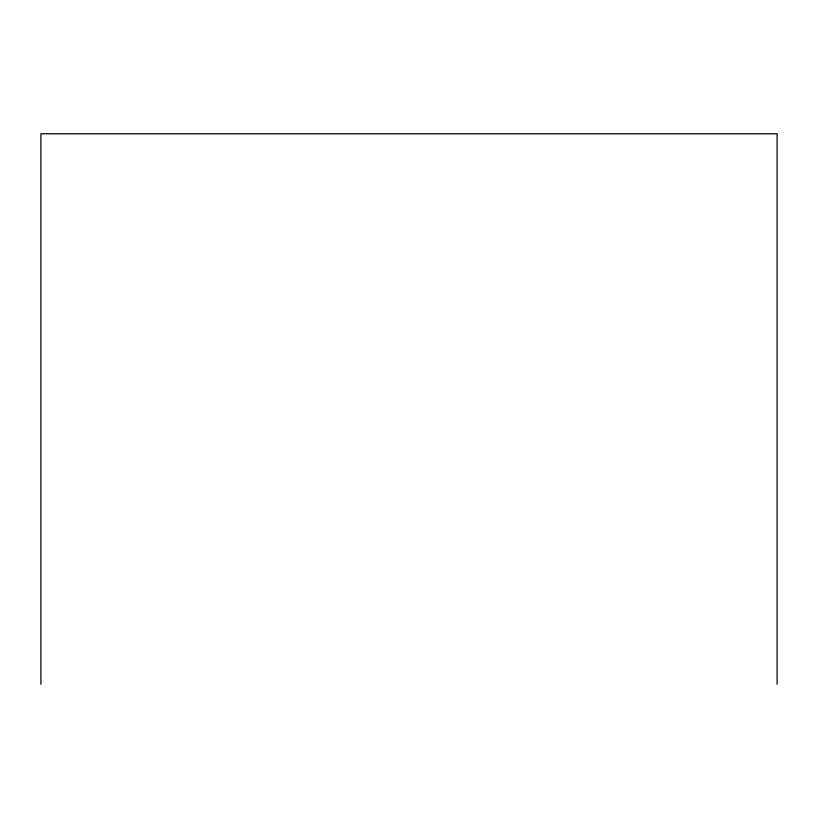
<?xml version="1.0" encoding="UTF-8"?>
<svg xmlns="http://www.w3.org/2000/svg" width="818" height="818" viewBox="0 0 818 818"><rect width="100%" height="100%" fill="white"/><g stroke="black" fill="none" stroke-linecap="round" stroke-linejoin="round"><path stroke-width="1.23" d="M777.1 684.247L777.1 133.753L40.9 133.753L40.9 684.247"/></g></svg>
